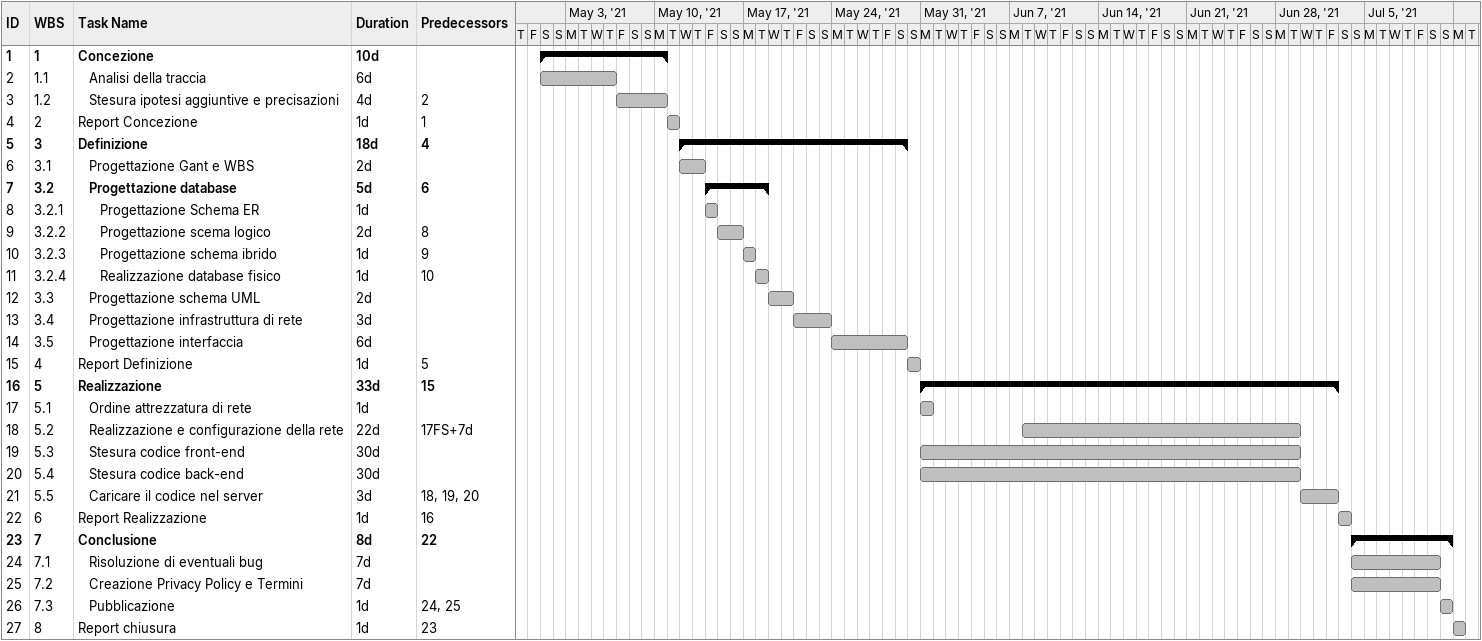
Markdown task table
| ID | WBS | Task | Duration | Start | Finish | Predecessors |
|---|---|---|---|---|---|---|
| 1 | 1 | **Concezione** | 10d | 2021-05-01 | 2021-05-10 |  |
| 2 | 1.1 | Analisi della traccia | 6d | 2021-05-01 | 2021-05-06 |  |
| 3 | 1.2 | Stesura ipotesi aggiuntive e precisazioni | 4d | 2021-05-07 | 2021-05-10 | 2 |
| 4 | 2 | Report Concezione | 1d | 2021-05-11 | 2021-05-11 | 1 |
| 5 | 3 | **Definizione** | 18d | 2021-05-12 | 2021-05-29 | 4 |
| 6 | 3.1 | Progettazione Gant e WBS | 2d | 2021-05-12 | 2021-05-13 |  |
| 7 | 3.2 | **Progettazione database** | 5d | 2021-05-14 | 2021-05-18 | 6 |
| 8 | 3.2.1 | Progettazione Schema ER | 1d | 2021-05-14 | 2021-05-14 |  |
| 9 | 3.2.2 | Progettazione scema logico | 2d | 2021-05-15 | 2021-05-16 | 8 |
| 10 | 3.2.3 | Progettazione schema ibrido | 1d | 2021-05-17 | 2021-05-17 | 9 |
| 11 | 3.2.4 | Realizzazione database fisico | 1d | 2021-05-18 | 2021-05-18 | 10 |
| 12 | 3.3 | Progettazione schema UML | 2d | 2021-05-19 | 2021-05-20 |  |
| 13 | 3.4 | Progettazione infrastruttura di rete | 3d | 2021-05-21 | 2021-05-23 |  |
| 14 | 3.5 | Progettazione interfaccia | 6d | 2021-05-24 | 2021-05-29 |  |
| 15 | 4 | Report Definizione | 1d | 2021-05-30 | 2021-05-30 | 5 |
| 16 | 5 | **Realizzazione** | 33d | 2021-05-31 | 2021-07-02 | 15 |
| 17 | 5.1 | Ordine attrezzatura di rete | 1d | 2021-05-31 | 2021-05-31 |  |
| 18 | 5.2 | Realizzazione e configurazione della rete | 22d | 2021-06-08 | 2021-06-29 | 17FS+7d |
| 19 | 5.3 | Stesura codice front-end | 30d | 2021-05-31 | 2021-06-29 |  |
| 20 | 5.4 | Stesura codice back-end | 30d | 2021-05-31 | 2021-06-29 |  |
| 21 | 5.5 | Caricare il codice nel server | 3d | 2021-06-30 | 2021-07-02 | 18, 19, 20 |
| 22 | 6 | Report Realizzazione | 1d | 2021-07-03 | 2021-07-03 | 16 |
| 23 | 7 | **Conclusione** | 8d | 2021-07-04 | 2021-07-11 | 22 |
| 24 | 7.1 | Risoluzione di eventuali bug | 7d | 2021-07-04 | 2021-07-10 |  |
| 25 | 7.2 | Creazione Privacy Policy e Termini | 7d | 2021-07-04 | 2021-07-10 |  |
| 26 | 7.3 | Pubblicazione | 1d | 2021-07-11 | 2021-07-11 | 24, 25 |
| 27 | 8 | Report chiusura | 1d | 2021-07-12 | 2021-07-12 | 23 |
